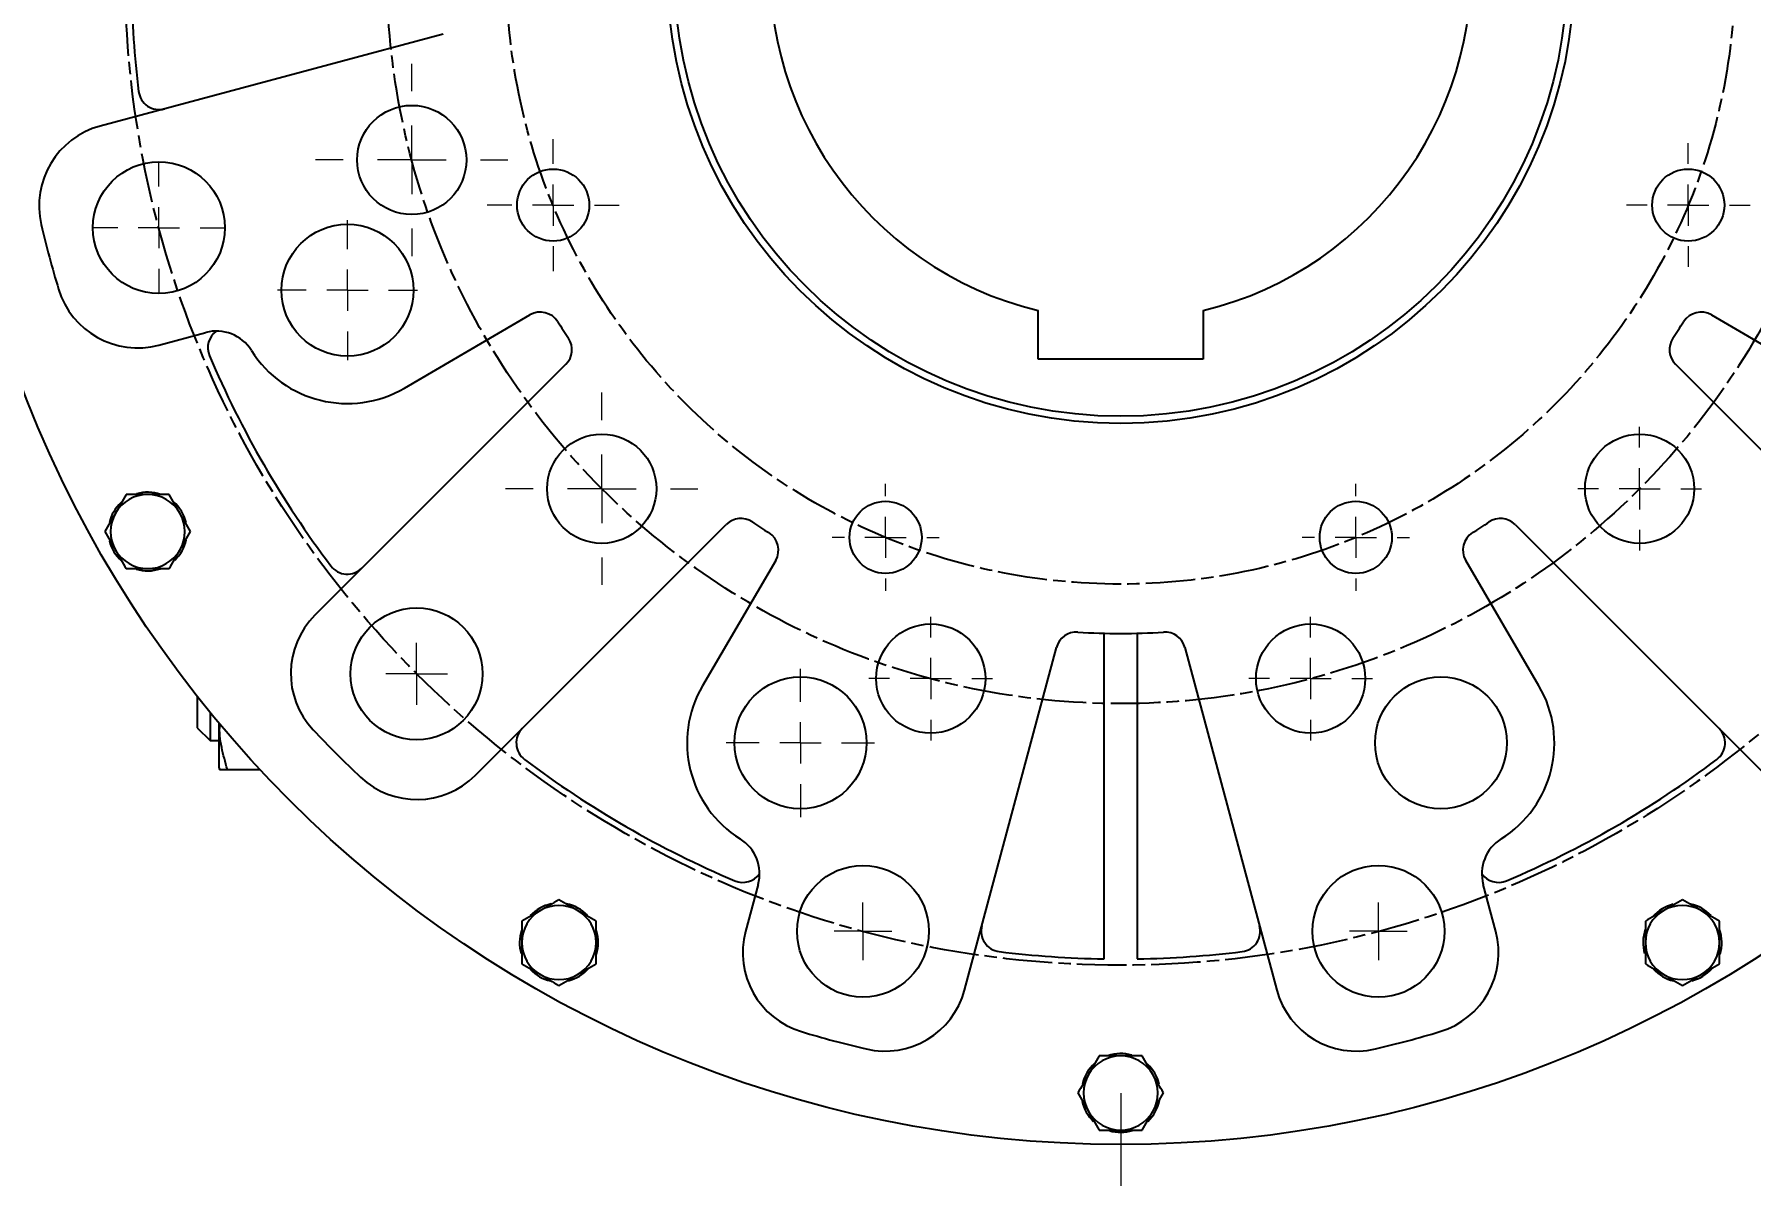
# Model space of a CAD drawing. Header units: millimetres. Extents: x 1852 to 4288, y 681 to 2404.
# Drawn here: x 3206.3 to 3622.6, y 1323.1 to 1600.2 of the extents above; entities that cross this region are included whole.
import ezdxf

# ---------------------------------------------------------------- set-up
doc = ezdxf.new("R2010")
doc.units = ezdxf.units.MM
doc.linetypes.add('AM_ISO08W050', pattern=[18, 12, -1.5, 3, -1.5])
for name, color, linetype, lineweight in [('10', 7, 'Continuous', 0), ('AM_5', 3, 'Continuous', 25), ('AM_7', 4, 'AM_ISO08W050', 25), ('FORMAT', 7, 'Continuous', 18)]:
    doc.layers.add(name, color=color, linetype=linetype, lineweight=lineweight)
doc.styles.add('SLDTEXTSTYLE1', font='txt.shx', dxfattribs={"width": 0.7, "bigfont": 'gbcbig.shx'})
doc.dimstyles.new('SLDDIMSTYLE12$0', dxfattribs={"dimtxt": 12, "dimasz": 10, "dimexe": 0, "dimexo": 0.0625, "dimgap": 0.875, "dimtad": 1, "dimdec": 1, "dimlfac": 1.8, "dimrnd": 1e-09, "dimzin": 12, "dimdsep": 46, "dimtxsty": 'SLDTEXTSTYLE1', "dimcen": 0.09, "dimdle": 8.16, "dimclrd": 3, "dimclre": 3, "dimadec": 0, "dimazin": 3, "dimtfac": 1, "dimtdec": 1, "dimtofl": 0, "dimtmove": 0, "dimatfit": 3, "dimfxl": 0, "dimfrac": 2, "dimtolj": 1, "dimlwd": 5, "dimlwe": 5, "dimarcsym": 0})
doc.dimstyles.new('SLDDIMSTYLE12$3', dxfattribs={"dimtxt": 12, "dimasz": 10, "dimexe": 0, "dimexo": 0.0625, "dimgap": 0.875, "dimtad": 1, "dimdec": 1, "dimlfac": 1.8, "dimrnd": 1e-09, "dimzin": 12, "dimdsep": 46, "dimtxsty": 'SLDTEXTSTYLE1', "dimcen": 0.09, "dimdle": 8.16, "dimclrd": 3, "dimclre": 3, "dimadec": 0, "dimazin": 3, "dimtfac": 1, "dimtdec": 1, "dimtofl": 0, "dimtmove": 0, "dimatfit": 3, "dimfxl": 0, "dimfrac": 2, "dimtolj": 1, "dimlwd": 5, "dimlwe": 5, "dimarcsym": 0})

# ---------------------------------------------------------------- blocks, each defined once
blk = doc.blocks.new('SW_CENTERMARKSYMBOL_6')
at = {"layer": '10', "color": 0}
for p, q in [((0, 1), (0, 1.5)), ((0, 0), (0, 0.5)), ((-1, 0), (-1.5, 0)), ((0, 0), (-0.5, 0)), ((0, 0), (0, -0.5)), ((0, 0), (0.5, 0)), ((1, 0), (1.5, 0)), ((0, -1), (0, -1.5))]:
    blk.add_line(p, q, dxfattribs=at)
blk = doc.blocks.new('SW_CENTERMARKSYMBOL_7')
at = {"layer": '10', "color": 0}
for p, q in [((0, 1), (0, 1.5)), ((0, 0), (0, 0.5)), ((-1, 0), (-1.5, 0)), ((0, 0), (-0.5, 0)), ((0, 0), (0, -0.5)), ((0, 0), (0.5, 0)), ((1, 0), (1.5, 0)), ((0, -1), (0, -1.5))]:
    blk.add_line(p, q, dxfattribs=at)
blk = doc.blocks.new('SW_CENTERMARKSYMBOL_8')
at = {"layer": '10', "color": 0}
for p, q in [((0, 1), (0, 1.5)), ((0, 0), (0, 0.5)), ((-1, 0), (-1.5, 0)), ((0, 0), (-0.5, 0)), ((0, 0), (0, -0.5)), ((0, 0), (0.5, 0)), ((1, 0), (1.5, 0)), ((0, -1), (0, -1.5))]:
    blk.add_line(p, q, dxfattribs=at)
blk = doc.blocks.new('SW_CENTERMARKSYMBOL_9')
at = {"layer": 'FORMAT', "color": 0}
for p, q in [((0, 1.667), (0, 2.333)), ((0, 0), (0, 0.833)), ((-1.667, 0), (-2.333, 0)), ((0, 0), (-0.833, 0)), ((0, 0), (0, -0.833)), ((0, 0), (0.833, 0)), ((1.667, 0), (2.333, 0)), ((0, -1.667), (0, -2.333))]:
    blk.add_line(p, q, dxfattribs=at)
blk = doc.blocks.new('SW_CENTERMARKSYMBOL_10')
at = {"layer": 'FORMAT', "color": 0}
for p, q in [((0, 1.667), (0, 2.333)), ((0, 0), (0, 0.833)), ((-1.667, 0), (-2.333, 0)), ((0, 0), (-0.833, 0)), ((0, 0), (0, -0.833)), ((0, 0), (0.833, 0)), ((1.667, 0), (2.333, 0)), ((0, -1.667), (0, -2.333))]:
    blk.add_line(p, q, dxfattribs=at)
blk = doc.blocks.new('SW_CENTERMARKSYMBOL_17')
at = {"layer": '10', "color": 0}
for p, q in [((0, 1), (0, 1.8)), ((0, 0), (0, 0.5)), ((-1, 0), (-1.8, 0)), ((0, 0), (-0.5, 0)), ((0, 0), (0, -0.5)), ((0, 0), (0.5, 0)), ((1, 0), (1.8, 0)), ((0, -1), (0, -1.8))]:
    blk.add_line(p, q, dxfattribs=at)
blk = doc.blocks.new('SW_CENTERMARKSYMBOL_18')
at = {"layer": '10', "color": 0}
for p, q in [((0, 1), (0, 1.7)), ((0, 0), (0, 0.5)), ((-1, 0), (-1.7, 0)), ((0, 0), (-0.5, 0)), ((0, 0), (0, -0.5)), ((0, 0), (0.5, 0)), ((1, 0), (1.7, 0)), ((0, -1), (0, -1.7))]:
    blk.add_line(p, q, dxfattribs=at)
blk = doc.blocks.new('SW_CENTERMARKSYMBOL_27')
at = {"layer": '10', "color": 0}
for p, q in [((0, 0.5), (0, 0.7)), ((0, 0), (0, 0.5)), ((-0.5, 0), (-0.7, 0)), ((0, 0), (-0.5, 0)), ((0, 0), (0, -0.5)), ((0, 0), (0.5, 0)), ((0.5, 0), (0.7, 0)), ((0, -0.5), (0, -0.7))]:
    blk.add_line(p, q, dxfattribs=at)
blk = doc.blocks.new('SW_CENTERMARKSYMBOL_28')
at = {"layer": '10', "color": 0}
for p, q in [((0, 0.5), (0, 0.7)), ((0, 0), (0, 0.5)), ((-0.5, 0), (-0.7, 0)), ((0, 0), (-0.5, 0)), ((0, 0), (0, -0.5)), ((0, 0), (0.5, 0)), ((0.5, 0), (0.7, 0)), ((0, -0.5), (0, -0.7))]:
    blk.add_line(p, q, dxfattribs=at)
blk = doc.blocks.new('SW_CENTERMARKSYMBOL_29')
at = {"layer": '10', "color": 0}
for p, q in [((0, 0.5), (0, 0.75)), ((0, 0), (0, 0.5)), ((-0.5, 0), (-0.75, 0)), ((0, 0), (-0.5, 0)), ((0, 0), (0, -0.5)), ((0, 0), (0.5, 0)), ((0.5, 0), (0.75, 0)), ((0, -0.5), (0, -0.75))]:
    blk.add_line(p, q, dxfattribs=at)
blk = doc.blocks.new('SW_CENTERMARKSYMBOL_30')
at = {"layer": '10', "color": 0}
for p, q in [((0, 1), (0, 1.6)), ((0, 0), (0, 0.5)), ((-1, 0), (-1.6, 0)), ((0, 0), (-0.5, 0)), ((0, 0), (0, -0.5)), ((0, 0), (0.5, 0)), ((1, 0), (1.6, 0)), ((0, -1), (0, -1.6))]:
    blk.add_line(p, q, dxfattribs=at)
blk = doc.blocks.new('SW_CENTERMARKSYMBOL_35')
at = {"layer": '10', "color": 0}
for p, q in [((0, 1), (0, 1.5)), ((0, 0), (0, 0.5)), ((-1, 0), (-1.5, 0)), ((0, 0), (-0.5, 0)), ((0, 0), (0, -0.5)), ((0, 0), (0.5, 0)), ((1, 0), (1.5, 0)), ((0, -1), (0, -1.5))]:
    blk.add_line(p, q, dxfattribs=at)
blk = doc.blocks.new('SW_CENTERMARKSYMBOL_36')
at = {"layer": '10', "color": 0}
for p, q in [((0, 1), (0, 1.3)), ((0, 0), (0, 0.5)), ((-1, 0), (-1.3, 0)), ((0, 0), (-0.5, 0)), ((0, 0), (0, -0.5)), ((0, 0), (0.5, 0)), ((1, 0), (1.3, 0)), ((0, -1), (0, -1.3))]:
    blk.add_line(p, q, dxfattribs=at)
blk = doc.blocks.new('SW_CENTERMARKSYMBOL_37')
at = {"layer": '10', "color": 0}
for p, q in [((0, 1), (0, 1.3)), ((0, 0), (0, 0.5)), ((-1, 0), (-1.3, 0)), ((0, 0), (-0.5, 0)), ((0, 0), (0, -0.5)), ((0, 0), (0.5, 0)), ((1, 0), (1.3, 0)), ((0, -1), (0, -1.3))]:
    blk.add_line(p, q, dxfattribs=at)
blk = doc.blocks.new('SW_CENTERMARKSYMBOL_38')
at = {"layer": '10', "color": 0}
for p, q in [((0, 1), (0, 1.6)), ((0, 0), (0, 0.5)), ((-1, 0), (-1.6, 0)), ((0, 0), (-0.5, 0)), ((0, 0), (0, -0.5)), ((0, 0), (0.5, 0)), ((1, 0), (1.6, 0)), ((0, -1), (0, -1.6))]:
    blk.add_line(p, q, dxfattribs=at)
blk = doc.blocks.new('*D83')
at = {"layer": 'AM_5', "color": 3, "linetype": 'Continuous', "lineweight": 5, "transparency": 16777216}
for p, q in [((3469.77, 1343.16), (3469.77, 1298.37)), ((3743.77, 1298.37), (3479.77, 1298.37))]:
    blk.add_line(p, q, dxfattribs=at)
at = {"layer": 'AM_5', "color": 3, "lineweight": 5, "transparency": 16777216}
blk.add_line((3753.77, 1323.16), (3753.77, 1298.37), dxfattribs=at)
at = {"layer": 'AM_5', "color": 3, "transparency": 16777216}
for points in [[(3479.77, 1300.04), (3479.77, 1296.7), (3469.77, 1298.37)], [(3743.77, 1300.04), (3743.77, 1296.7), (3753.77, 1298.37)]]:
    blk.add_solid(points, dxfattribs=at)
at = {"layer": 'Defpoints', "color": 0, "transparency": 16777216}
for p in [(3469.77, 1343.22), (3753.77, 1323.22), (3469.77, 1298.37)]:
    blk.add_point(p, dxfattribs=at)
at = {"layer": 'AM_5', "color": 0, "transparency": 16777216, "insert": (3611.77, 1305.24), "char_height": 12, "attachment_point": 5, "style": 'SLDTEXTSTYLE1'}
blk.add_mtext('\\A1;285', dxfattribs=at)
blk = doc.blocks.new('*D91')
at = {"layer": 'AM_5', "color": 3, "linetype": 'Continuous', "lineweight": 5, "transparency": 16777216}
blk.add_line((3295.08, 1915.18), (3321.13, 1870.53), dxfattribs=at)
at = {"layer": 'AM_5', "color": 3, "lineweight": 5, "transparency": 16777216}
for p, q in [((3469.68, 1615.72), (3469.86, 1615.72)), ((3469.77, 1615.63), (3469.77, 1615.81))]:
    blk.add_line(p, q, dxfattribs=at)
at = {"layer": 'AM_5', "color": 3, "transparency": 16777216}
blk.add_solid([(3322.57, 1871.37), (3319.69, 1869.69), (3326.16, 1861.9)], dxfattribs=at)
at = {"layer": 'Defpoints', "color": 0, "transparency": 16777216}
for p in [(3326.16, 1861.9), (3613.38, 1369.54)]:
    blk.add_point(p, dxfattribs=at)
at = {"layer": 'AM_5', "color": 0, "transparency": 16777216, "insert": (3308.87, 1905.19), "char_height": 12, "attachment_point": 5, "rotation": 300.257, "style": 'SLDTEXTSTYLE1'}
blk.add_mtext('\\A1;∅570', dxfattribs=at)
blk = doc.blocks.new('*D93')
at = {"layer": 'AM_5', "color": 3, "linetype": 'Continuous', "lineweight": 5, "transparency": 16777216}
blk.add_line((3186.01, 1834.07), (3343.76, 1712.68), dxfattribs=at)
at = {"layer": 'AM_5', "color": 3, "lineweight": 5, "transparency": 16777216}
for p, q in [((3469.68, 1615.72), (3469.86, 1615.72)), ((3469.77, 1615.63), (3469.77, 1615.81))]:
    blk.add_line(p, q, dxfattribs=at)
at = {"layer": 'AM_5', "color": 3, "transparency": 16777216}
blk.add_solid([(3344.77, 1714), (3342.74, 1711.36), (3351.68, 1706.59)], dxfattribs=at)
at = {"layer": 'Defpoints', "color": 0, "transparency": 16777216}
for p in [(3351.68, 1706.59), (3587.86, 1524.85)]:
    blk.add_point(p, dxfattribs=at)
at = {"layer": 'AM_5', "color": 0, "transparency": 16777216, "insert": (3203.1, 1829.59), "char_height": 12, "attachment_point": 5, "rotation": 322.4223, "style": 'SLDTEXTSTYLE1'}
blk.add_mtext('\\A1;∅298', dxfattribs=at)
blk = doc.blocks.new('*D97')
at = {"layer": 'AM_5', "color": 3, "lineweight": 5, "transparency": 16777216}
blk.add_line((3080.03, 1199.96), (3080.03, 1308.58), dxfattribs=at)
at = {"layer": 'AM_5', "color": 3, "linetype": 'Continuous', "lineweight": 5, "transparency": 16777216}
for p, q in [((3090.03, 1308.58), (3242.03, 1308.58)), ((3252.03, 1118.24), (3252.03, 1308.58))]:
    blk.add_line(p, q, dxfattribs=at)
at = {"layer": 'AM_5', "color": 3, "transparency": 16777216}
for points in [[(3090.03, 1310.25), (3090.03, 1306.92), (3080.03, 1308.58)], [(3242.03, 1310.25), (3242.03, 1306.92), (3252.03, 1308.58)]]:
    blk.add_solid(points, dxfattribs=at)
at = {"layer": 'Defpoints', "color": 0, "transparency": 16777216}
for p in [(3252.03, 1308.58), (3080.03, 1199.9), (3252.03, 1118.18)]:
    blk.add_point(p, dxfattribs=at)
at = {"layer": 'AM_5', "color": 0, "transparency": 16777216, "insert": (3166.03, 1315.46), "char_height": 12, "attachment_point": 5, "style": 'SLDTEXTSTYLE1'}
blk.add_mtext('\\A1;172', dxfattribs=at)

msp = doc.modelspace()

# ---------------------------------------------------------------- linework, layer by layer
at = {"color": 7, "linetype": 'Continuous', "lineweight": 25}
for p, q in [((3305.412, 1600.15), (3222.246, 1577.866)), ((3296.091, 1514.288), (3326.49, 1532.042)), ((3449.77, 1521.32), (3449.77, 1533.106)), ((3489.77, 1533.106), (3489.77, 1521.32)), ((3613.05, 1532.042), (3643.449, 1514.288)), ((3236.481, 1524.74), (3247.854, 1527.787)), ((3335.216, 1520.057), (3274.335, 1459.175)), ((3489.77, 1521.32), (3449.77, 1521.32)), ((3665.205, 1459.175), (3604.324, 1520.057)), ((3313.226, 1420.284), (3374.107, 1481.166)), ((3565.433, 1481.166), (3626.314, 1420.284)), ((3386.092, 1472.44), (3368.338, 1442.041)), ((3571.202, 1442.041), (3553.448, 1472.44)), ((3465.77, 1375.753), (3465.77, 1454.769)), ((3473.77, 1454.769), (3473.77, 1375.753)), ((3431.916, 1368.196), (3454.2, 1451.361)), ((3485.34, 1451.361), (3507.624, 1368.196)), ((3245.77, 1439.512), (3245.77, 1431.844)), ((3248.894, 1435.612), (3248.894, 1428.72)), ((3251.07, 1432.976), (3251.07, 1422.095)), ((3245.77, 1431.844), (3248.894, 1428.72)), ((3248.894, 1428.72), (3251.07, 1428.72)), ((3251.07, 1422.095), (3251.286, 1421.72)), ((3253.117, 1421.72), (3260.99, 1421.72)), ((3381.838, 1393.804), (3378.79, 1382.431)), ((3560.75, 1382.431), (3557.702, 1393.804))]:
    msp.add_line(p, q, dxfattribs=at)
for centre, radius in [((3469.77, 1615.72), 285), ((3469.77, 1615.72), 110), ((3469.77, 1615.72), 108.268), ((3297.835, 1569.65), 13.25), ((3236.499, 1553.215), 16), ((3332.112, 1558.7), 8.75), ((3607.428, 1558.7), 8.75), ((3282.222, 1538.035), 16), ((3343.905, 1489.855), 13.25), ((3595.635, 1489.855), 13.25), ((3412.75, 1478.061), 8.75), ((3526.79, 1478.061), 8.75), ((3299.004, 1444.953), 16), ((3423.7, 1443.785), 13.25), ((3515.84, 1443.785), 13.25), ((3392.085, 1428.172), 16), ((3547.455, 1428.172), 16), ((3407.265, 1382.448), 16), ((3532.275, 1382.448), 16)]:
    msp.add_circle(centre, radius, dxfattribs=at)
for centre, radius, start, end in [((3469.77, 1615.72), 85, 283.60896, 256.39104), ((3469.77, 1615.72), 240, 180.95497, 187.05064), ((3236.547, 1586.874), 5, 187.05064, 285), ((3227.422, 1558.547), 20, 105, 193.27396), ((3469.77, 1615.72), 269, 193.27396, 196.72604), ((3231.305, 1544.058), 20, 196.72604, 285), ((3329.012, 1527.724), 5, 32.01172, 120.28568), ((3610.528, 1527.724), 5, 59.71432, 147.98828), ((3250.442, 1518.128), 10, 32.06271, 105), ((3253.37, 1524.089), 5, 126.11692, 202.94936), ((3469.77, 1615.72), 161, 212.01172, 213.70952), ((3469.77, 1615.72), 161, 326.29048, 327.98828), ((3331.681, 1523.592), 5, 315, 33.70952), ((3607.859, 1523.592), 5, 146.29048, 225), ((3469.77, 1615.72), 240, 202.94936, 217.05064), ((3282.222, 1538.035), 27.5, 212.06271, 300.28568), ((3233.778, 1479.47), 9.55, 132.65879, 166.76773), ((3233.778, 1479.47), 9, 90, 150), ((3233.778, 1479.47), 9.55, 70.9144, 106.31319), ((3233.778, 1479.47), 9, 30, 90), ((3233.778, 1479.47), 9.55, 13.41073, 49.16194), ((3233.778, 1479.47), 9, 150, 210), ((3233.778, 1479.47), 9, 330, 30), ((3377.643, 1477.63), 5, 56.29048, 135), ((3561.897, 1477.63), 5, 45, 123.70952), ((3469.77, 1615.72), 161, 236.29048, 237.98828), ((3381.775, 1474.962), 5, 329.71432, 57.98828), ((3557.765, 1474.962), 5, 122.01172, 210.28568), ((3469.77, 1615.72), 161, 302.01172, 303.70952), ((3233.778, 1479.47), 9.55, 193.69476, 228.28049), ((3233.778, 1479.47), 9, 210, 270), ((3233.778, 1479.47), 9, 270, 330), ((3233.778, 1479.47), 9.55, 313.51521, 347.78984), ((3233.778, 1479.47), 9.55, 252.8059, 289.1982), ((3282.216, 1474.127), 5, 217.05064, 315), ((3288.477, 1445.033), 20, 135, 223.27396), ((3459.03, 1450.067), 5, 86.29048, 165), ((3469.77, 1615.72), 161, 266.29048, 273.70952), ((3480.51, 1450.067), 5, 15, 93.70952), ((3392.085, 1428.172), 27.5, 149.71432, 237.93729), ((3547.455, 1428.172), 27.5, 302.06271, 30.28568), ((3469.77, 1615.72), 269, 223.27396, 226.72604), ((3328.178, 1428.165), 5, 135, 232.94936), ((3611.362, 1428.165), 5, 307.05064, 45), ((3469.77, 1615.72), 240, 232.94936, 247.05064), ((3469.77, 1615.72), 240, 292.94936, 307.05064), ((3299.084, 1434.427), 20, 226.72604, 315), ((3372.178, 1396.392), 10, 345, 57.93729), ((3567.361, 1396.392), 10, 122.06271, 195), ((3378.139, 1399.32), 5, 247.05064, 323.88308), ((3561.401, 1399.32), 5, 216.11692, 292.94936), ((3333.52, 1379.728), 9, 120, 180), ((3333.52, 1379.728), 9.55, 101.51167, 136.77903), ((3333.52, 1379.728), 9, 60, 120), ((3333.52, 1379.728), 9.55, 43.72889, 78.87232), ((3333.52, 1379.728), 9, 0, 60), ((3606.02, 1379.728), 9, 120, 180), ((3606.02, 1379.728), 9.55, 103.41073, 139.16194), ((3606.02, 1379.728), 9, 60, 120), ((3606.02, 1379.728), 9.55, 43.51521, 77.78984), ((3606.02, 1379.728), 9, 0, 60), ((3333.52, 1379.728), 9.55, 162.02291, 196.40068), ((3333.52, 1379.728), 9.55, 342.74645, 17.17972), ((3398.109, 1377.254), 20, 165, 253.27396), ((3440.925, 1382.497), 5, 165, 262.94936), ((3498.615, 1382.497), 5, 277.05064, 15), ((3541.431, 1377.254), 20, 286.72604, 15), ((3606.02, 1379.728), 9.55, 160.9144, 196.31319), ((3606.02, 1379.728), 9.55, 342.8059, 19.1982), ((3333.52, 1379.728), 9, 180, 240), ((3333.52, 1379.728), 9, 300, 0), ((3606.02, 1379.728), 9, 180, 240), ((3606.02, 1379.728), 9, 300, 0), ((3469.77, 1615.72), 240, 262.94936, 269.04503), ((3469.77, 1615.72), 240, 270.95497, 277.05064), ((3333.52, 1379.728), 9.55, 223.41542, 257.60898), ((3333.52, 1379.728), 9, 240, 300), ((3333.52, 1379.728), 9.55, 283.551, 319.1982), ((3606.02, 1379.728), 9.55, 222.65879, 256.76773), ((3606.02, 1379.728), 9, 240, 300), ((3606.02, 1379.728), 9.55, 283.69476, 318.28049), ((3412.598, 1373.372), 20, 256.72604, 345), ((3526.942, 1373.372), 20, 195, 283.27396), ((3469.77, 1615.72), 269, 253.27396, 256.72604), ((3469.77, 1615.72), 269, 283.27396, 286.72604), ((3469.77, 1343.22), 9.55, 131.51167, 166.77903), ((3469.77, 1343.22), 9, 90, 150), ((3469.77, 1343.22), 9.55, 73.72889, 108.87232), ((3469.77, 1343.22), 9, 30, 90), ((3469.77, 1343.22), 9.55, 12.74645, 47.17972), ((3469.77, 1343.22), 9, 150, 210), ((3469.77, 1343.22), 9, 330, 30), ((3469.77, 1343.22), 9.55, 192.02291, 226.40068), ((3469.77, 1343.22), 9.55, 313.551, 349.1982), ((3469.77, 1343.22), 9, 210, 270), ((3469.77, 1343.22), 9, 270, 330), ((3469.77, 1343.22), 9.55, 253.41542, 287.60898)]:
    msp.add_arc(centre, radius, start, end, dxfattribs=at)
for points, knots in [([(3228.582, 1488.47), (3228.152, 1487.726), (3227.722, 1486.979), (3226.856, 1485.48), (3226.421, 1484.727), (3225.984, 1483.97)], [0, 0, 0, 0, 0.5, 0.5, 1, 1, 1, 1]), ([(3233.778, 1488.47), (3232.904, 1488.47), (3232.034, 1488.47), (3230.303, 1488.47), (3229.441, 1488.47), (3228.582, 1488.47)], [0, 0, 0, 0, 0.5, 0.5, 1, 1, 1, 1]), ([(3238.974, 1488.47), (3238.115, 1488.47), (3237.253, 1488.47), (3235.522, 1488.47), (3234.652, 1488.47), (3233.778, 1488.47)], [0, 0, 0, 0, 0.5, 0.5, 1, 1, 1, 1]), ([(3241.572, 1483.97), (3241.135, 1484.727), (3240.7, 1485.48), (3239.835, 1486.979), (3239.404, 1487.726), (3238.974, 1488.47)], [0, 0, 0, 0, 0.5, 0.5, 1, 1, 1, 1]), ([(3225.984, 1483.97), (3225.547, 1483.212), (3225.112, 1482.459), (3224.246, 1480.96), (3223.815, 1480.213), (3223.386, 1479.47)], [0, 0, 0, 0, 0.5, 0.5, 1, 1, 1, 1]), ([(3244.17, 1479.47), (3243.741, 1480.213), (3243.31, 1480.96), (3242.444, 1482.459), (3242.009, 1483.212), (3241.572, 1483.97)], [0, 0, 0, 0, 0.5, 0.5, 1, 1, 1, 1]), ([(3223.386, 1479.47), (3223.815, 1478.726), (3224.246, 1477.979), (3225.112, 1476.48), (3225.547, 1475.727), (3225.984, 1474.97)], [0, 0, 0, 0, 0.5, 0.5, 1, 1, 1, 1]), ([(3241.572, 1474.97), (3242.009, 1475.727), (3242.444, 1476.48), (3243.31, 1477.979), (3243.741, 1478.726), (3244.17, 1479.47)], [0, 0, 0, 0, 0.5, 0.5, 1, 1, 1, 1]), ([(3225.984, 1474.97), (3226.421, 1474.212), (3226.856, 1473.459), (3227.722, 1471.96), (3228.152, 1471.213), (3228.582, 1470.47)], [0, 0, 0, 0, 0.5, 0.5, 1, 1, 1, 1]), ([(3238.974, 1470.47), (3239.404, 1471.213), (3239.835, 1471.96), (3240.7, 1473.459), (3241.135, 1474.212), (3241.572, 1474.97)], [0, 0, 0, 0, 0.5, 0.5, 1, 1, 1, 1]), ([(3228.582, 1470.47), (3229.441, 1470.47), (3230.303, 1470.47), (3232.034, 1470.47), (3232.904, 1470.47), (3233.778, 1470.47)], [0, 0, 0, 0, 0.5, 0.5, 1, 1, 1, 1]), ([(3233.778, 1470.47), (3234.652, 1470.47), (3235.522, 1470.47), (3237.253, 1470.47), (3238.115, 1470.47), (3238.974, 1470.47)], [0, 0, 0, 0, 0.5, 0.5, 1, 1, 1, 1]), ([(3253.117, 1421.72), (3252.61, 1423.497), (3251.583, 1427.091), (3251.085, 1430.903), (3251.312, 1432.836), (3251.32, 1432.905)], [0, 0, 0, 0, 0.4855804, 0.9816914, 1, 1, 1, 1]), ([(3251.352, 1421.72), (3251.331, 1421.72), (3251.17, 1421.72), (3251.759, 1421.72), (3252.662, 1421.72), (3253.117, 1421.72)], [0, 0, 0, 0, 0.0697558, 0.5306162, 1, 1, 1, 1]), ([(3329.02, 1387.522), (3328.263, 1387.085), (3327.51, 1386.65), (3326.01, 1385.784), (3325.264, 1385.353), (3324.52, 1384.924)], [0, 0, 0, 0, 0.5, 0.5, 1, 1, 1, 1]), ([(3333.52, 1390.12), (3332.776, 1389.69), (3332.03, 1389.26), (3330.53, 1388.394), (3329.777, 1387.959), (3329.02, 1387.522)], [0, 0, 0, 0, 0.5, 0.5, 1, 1, 1, 1]), ([(3338.02, 1387.522), (3337.263, 1387.959), (3336.51, 1388.394), (3335.01, 1389.26), (3334.264, 1389.69), (3333.52, 1390.12)], [0, 0, 0, 0, 0.5, 0.5, 1, 1, 1, 1]), ([(3342.52, 1384.924), (3341.776, 1385.353), (3341.03, 1385.784), (3339.53, 1386.65), (3338.777, 1387.085), (3338.02, 1387.522)], [0, 0, 0, 0, 0.5, 0.5, 1, 1, 1, 1]), ([(3601.52, 1387.522), (3600.763, 1387.085), (3600.01, 1386.65), (3598.51, 1385.784), (3597.764, 1385.353), (3597.02, 1384.924)], [0, 0, 0, 0, 0.5, 0.5, 1, 1, 1, 1]), ([(3606.02, 1390.12), (3605.276, 1389.69), (3604.53, 1389.26), (3603.03, 1388.394), (3602.277, 1387.959), (3601.52, 1387.522)], [0, 0, 0, 0, 0.5, 0.5, 1, 1, 1, 1]), ([(3610.52, 1387.522), (3609.763, 1387.959), (3609.01, 1388.394), (3607.51, 1389.26), (3606.764, 1389.69), (3606.02, 1390.12)], [0, 0, 0, 0, 0.5, 0.5, 1, 1, 1, 1]), ([(3615.02, 1384.924), (3614.276, 1385.353), (3613.53, 1385.784), (3612.03, 1386.65), (3611.277, 1387.085), (3610.52, 1387.522)], [0, 0, 0, 0, 0.5, 0.5, 1, 1, 1, 1]), ([(3324.52, 1384.924), (3324.52, 1384.065), (3324.52, 1383.203), (3324.52, 1381.472), (3324.52, 1380.602), (3324.52, 1379.728)], [0, 0, 0, 0, 0.5, 0.5, 1, 1, 1, 1]), ([(3342.52, 1379.728), (3342.52, 1380.602), (3342.52, 1381.472), (3342.52, 1383.203), (3342.52, 1384.065), (3342.52, 1384.924)], [0, 0, 0, 0, 0.5, 0.5, 1, 1, 1, 1]), ([(3597.02, 1384.924), (3597.02, 1384.065), (3597.02, 1383.203), (3597.02, 1381.472), (3597.02, 1380.602), (3597.02, 1379.728)], [0, 0, 0, 0, 0.5, 0.5, 1, 1, 1, 1]), ([(3615.02, 1379.728), (3615.02, 1380.602), (3615.02, 1381.472), (3615.02, 1383.203), (3615.02, 1384.065), (3615.02, 1384.924)], [0, 0, 0, 0, 0.5, 0.5, 1, 1, 1, 1]), ([(3324.52, 1379.728), (3324.52, 1378.853), (3324.52, 1377.984), (3324.52, 1376.252), (3324.52, 1375.39), (3324.52, 1374.531)], [0, 0, 0, 0, 0.5, 0.5, 1, 1, 1, 1]), ([(3342.52, 1374.531), (3342.52, 1375.39), (3342.52, 1376.252), (3342.52, 1377.984), (3342.52, 1378.853), (3342.52, 1379.728)], [0, 0, 0, 0, 0.5, 0.5, 1, 1, 1, 1]), ([(3597.02, 1379.728), (3597.02, 1378.853), (3597.02, 1377.984), (3597.02, 1376.252), (3597.02, 1375.39), (3597.02, 1374.531)], [0, 0, 0, 0, 0.5, 0.5, 1, 1, 1, 1]), ([(3615.02, 1374.531), (3615.02, 1375.39), (3615.02, 1376.252), (3615.02, 1377.984), (3615.02, 1378.853), (3615.02, 1379.728)], [0, 0, 0, 0, 0.5, 0.5, 1, 1, 1, 1]), ([(3324.52, 1374.531), (3325.264, 1374.102), (3326.01, 1373.671), (3327.51, 1372.805), (3328.263, 1372.371), (3329.02, 1371.933)], [0, 0, 0, 0, 0.5, 0.5, 1, 1, 1, 1]), ([(3338.02, 1371.933), (3338.777, 1372.371), (3339.53, 1372.805), (3341.03, 1373.671), (3341.776, 1374.102), (3342.52, 1374.531)], [0, 0, 0, 0, 0.5, 0.5, 1, 1, 1, 1]), ([(3597.02, 1374.531), (3597.764, 1374.102), (3598.51, 1373.671), (3600.01, 1372.805), (3600.763, 1372.371), (3601.52, 1371.933)], [0, 0, 0, 0, 0.5, 0.5, 1, 1, 1, 1]), ([(3610.52, 1371.933), (3611.277, 1372.371), (3612.03, 1372.805), (3613.53, 1373.671), (3614.276, 1374.102), (3615.02, 1374.531)], [0, 0, 0, 0, 0.5, 0.5, 1, 1, 1, 1]), ([(3329.02, 1371.933), (3329.777, 1371.496), (3330.53, 1371.061), (3332.03, 1370.196), (3332.776, 1369.765), (3333.52, 1369.335)], [0, 0, 0, 0, 0.5, 0.5, 1, 1, 1, 1]), ([(3333.52, 1369.335), (3334.264, 1369.765), (3335.01, 1370.196), (3336.51, 1371.061), (3337.263, 1371.496), (3338.02, 1371.933)], [0, 0, 0, 0, 0.5, 0.5, 1, 1, 1, 1]), ([(3601.52, 1371.933), (3602.277, 1371.496), (3603.03, 1371.061), (3604.53, 1370.196), (3605.276, 1369.765), (3606.02, 1369.335)], [0, 0, 0, 0, 0.5, 0.5, 1, 1, 1, 1]), ([(3606.02, 1369.335), (3606.764, 1369.765), (3607.51, 1370.196), (3609.01, 1371.061), (3609.763, 1371.496), (3610.52, 1371.933)], [0, 0, 0, 0, 0.5, 0.5, 1, 1, 1, 1]), ([(3464.574, 1352.22), (3464.144, 1351.476), (3463.713, 1350.729), (3462.848, 1349.23), (3462.413, 1348.477), (3461.976, 1347.72)], [0, 0, 0, 0, 0.5, 0.5, 1, 1, 1, 1]), ([(3469.77, 1352.22), (3468.896, 1352.22), (3468.026, 1352.22), (3466.295, 1352.22), (3465.433, 1352.22), (3464.574, 1352.22)], [0, 0, 0, 0, 0.5, 0.5, 1, 1, 1, 1]), ([(3474.966, 1352.22), (3474.107, 1352.22), (3473.245, 1352.22), (3471.514, 1352.22), (3470.644, 1352.22), (3469.77, 1352.22)], [0, 0, 0, 0, 0.5, 0.5, 1, 1, 1, 1]), ([(3477.564, 1347.72), (3477.127, 1348.477), (3476.692, 1349.23), (3475.827, 1350.729), (3475.396, 1351.476), (3474.966, 1352.22)], [0, 0, 0, 0, 0.5, 0.5, 1, 1, 1, 1]), ([(3461.976, 1347.72), (3461.539, 1346.962), (3461.104, 1346.209), (3460.238, 1344.71), (3459.807, 1343.963), (3459.378, 1343.22)], [0, 0, 0, 0, 0.5, 0.5, 1, 1, 1, 1]), ([(3480.162, 1343.22), (3479.733, 1343.963), (3479.302, 1344.71), (3478.436, 1346.209), (3478.001, 1346.962), (3477.564, 1347.72)], [0, 0, 0, 0, 0.5, 0.5, 1, 1, 1, 1]), ([(3459.378, 1343.22), (3459.807, 1342.476), (3460.238, 1341.729), (3461.104, 1340.23), (3461.539, 1339.477), (3461.976, 1338.72)], [0, 0, 0, 0, 0.5, 0.5, 1, 1, 1, 1]), ([(3477.564, 1338.72), (3478.001, 1339.477), (3478.436, 1340.23), (3479.302, 1341.729), (3479.733, 1342.476), (3480.162, 1343.22)], [0, 0, 0, 0, 0.5, 0.5, 1, 1, 1, 1]), ([(3461.976, 1338.72), (3462.413, 1337.962), (3462.848, 1337.209), (3463.713, 1335.71), (3464.144, 1334.963), (3464.574, 1334.22)], [0, 0, 0, 0, 0.5, 0.5, 1, 1, 1, 1]), ([(3474.966, 1334.22), (3475.396, 1334.963), (3475.827, 1335.71), (3476.692, 1337.209), (3477.127, 1337.962), (3477.564, 1338.72)], [0, 0, 0, 0, 0.5, 0.5, 1, 1, 1, 1]), ([(3464.574, 1334.22), (3465.433, 1334.22), (3466.295, 1334.22), (3468.026, 1334.22), (3468.896, 1334.22), (3469.77, 1334.22)], [0, 0, 0, 0, 0.5, 0.5, 1, 1, 1, 1]), ([(3469.77, 1334.22), (3470.644, 1334.22), (3471.514, 1334.22), (3473.245, 1334.22), (3474.107, 1334.22), (3474.966, 1334.22)], [0, 0, 0, 0, 0.5, 0.5, 1, 1, 1, 1])]:
    msp.add_open_spline(points, degree=3, knots=knots, dxfattribs=at)
at = {"layer": 'AM_7'}
for radius in [241.5, 178, 149]:
    msp.add_circle((3469.77, 1615.72), radius, dxfattribs=at)

# ---------------------------------------------------------------- block references
at = {"layer": '10', "xscale": 10, "yscale": 10, "zscale": 10}
for name, p in [('SW_CENTERMARKSYMBOL_10', (3297.835, 1569.65)), ('SW_CENTERMARKSYMBOL_38', (3332.112, 1558.7)), ('SW_CENTERMARKSYMBOL_35', (3607.428, 1558.7)), ('SW_CENTERMARKSYMBOL_30', (3236.499, 1553.215)), ('SW_CENTERMARKSYMBOL_18', (3282.222, 1538.035)), ('SW_CENTERMARKSYMBOL_9', (3343.905, 1489.855)), ('SW_CENTERMARKSYMBOL_6', (3595.635, 1489.855)), ('SW_CENTERMARKSYMBOL_37', (3412.75, 1478.061)), ('SW_CENTERMARKSYMBOL_36', (3526.79, 1478.061)), ('SW_CENTERMARKSYMBOL_8', (3423.7, 1443.785)), ('SW_CENTERMARKSYMBOL_7', (3515.84, 1443.785)), ('SW_CENTERMARKSYMBOL_29', (3299.004, 1444.953)), ('SW_CENTERMARKSYMBOL_17', (3392.085, 1428.172)), ('SW_CENTERMARKSYMBOL_28', (3407.265, 1382.448)), ('SW_CENTERMARKSYMBOL_27', (3532.275, 1382.448))]:
    msp.add_blockref(name, p, dxfattribs=at)

# ---------------------------------------------------------------- dimensions: what is measured, and where the dimension line sits
at = {"layer": 'AM_5'}
for p1, p2, override, picture, middle in [((3613.375, 1369.544), (3326.165, 1861.895), {"dimlfac": 1, "dimpost": ''}, '*D91', (3302.928, 1901.729)), ((3587.857, 1524.854), (3351.683, 1706.585), {"dimlfac": 1}, '*D93', (3198.907, 1824.144))]:
    dim = msp.add_diameter_dim_2p(p1=p1, p2=p2, dimstyle='SLDDIMSTYLE12$3', override=override, dxfattribs=at)
    dim.commit()
    dim.dimension.update_dxf_attribs({"geometry": picture, "text_midpoint": middle, "dimtype": 163})
dim = msp.add_linear_dim(base=(3469.77, 1298.37), p1=(3753.77, 1323.22), p2=(3469.77, 1343.22), text='285', dimstyle='SLDDIMSTYLE12$0', override={"dimlfac": 1, "dimpost": ''}, dxfattribs=at)
dim.commit()
dim.dimension.update_dxf_attribs({"geometry": '*D83', "text_midpoint": (3611.77, 1305.245)})
dim = msp.add_linear_dim(base=(3252.027, 1308.583), p1=(3080.026, 1199.901), p2=(3252.027, 1118.177), angle=360, dimstyle='SLDDIMSTYLE12$0', override={"dimlfac": 1, "dimpost": ''}, dxfattribs=at)
dim.commit()
dim.dimension.update_dxf_attribs({"geometry": '*D97', "text_midpoint": (3166.027, 1315.458)})

doc.saveas('drawing.dxf')
